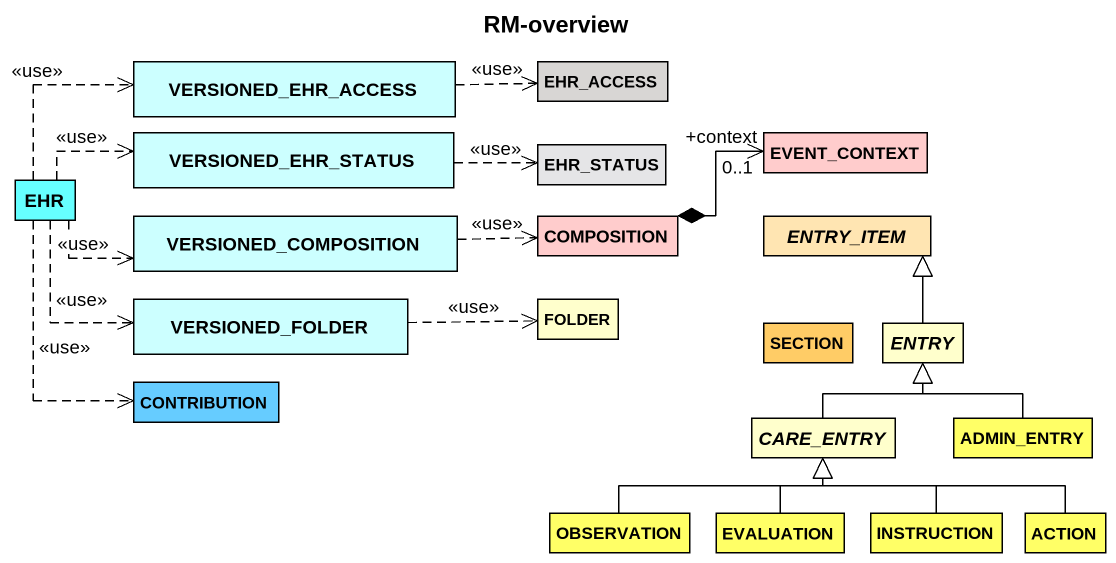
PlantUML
@startuml
title RM-overview
hide circle
hide empty members
class VERSIONED_EHR_ACCESS #CCFFFF
class EHR_ACCESS #D8D6D4
class EHR #66FFFF
class VERSIONED_EHR_STATUS #CCFFFF
class EHR_STATUS #E5E5E7
class EVENT_CONTEXT #FFCCCC
class VERSIONED_COMPOSITION #CCFFFF
class COMPOSITION #FFCCCC
abstract class ENTRY_ITEM #FFE5B2
class VERSIONED_FOLDER #CCFFFF
class "FOLDER" as FOLDER_ #FFFFCC
class SECTION #FFCC66
abstract class ENTRY #FFFFCC
class CONTRIBUTION #66CCFF
abstract class CARE_ENTRY #FFFFCC
class ADMIN_ENTRY #FFFF66
class OBSERVATION #FFFF66
class EVALUATION #FFFF66
class INSTRUCTION #FFFF66
class "ACTION" as ACTION_ #FFFF66
VERSIONED_EHR_ACCESS .right.> EHR_ACCESS : <<use>>
EHR .right.> VERSIONED_EHR_ACCESS : <<use>>
EHR .right.> VERSIONED_EHR_STATUS : <<use>>
EHR .right.> VERSIONED_COMPOSITION : <<use>>
EHR .right.> VERSIONED_FOLDER : <<use>>
EHR ..> CONTRIBUTION : <<use>>
VERSIONED_EHR_STATUS .right.> EHR_STATUS : <<use>>
VERSIONED_COMPOSITION .right.> COMPOSITION : <<use>>
COMPOSITION *-right-> "+context\n0..1" EVENT_CONTEXT
VERSIONED_FOLDER .right.> FOLDER_ : <<use>>
ENTRY -up-|> ENTRY_ITEM
CARE_ENTRY -up-|> ENTRY
ADMIN_ENTRY -up-|> ENTRY
OBSERVATION -right-|> CARE_ENTRY
EVALUATION -up-|> CARE_ENTRY
INSTRUCTION -up-|> CARE_ENTRY
ACTION_ -left-|> CARE_ENTRY
@enduml
